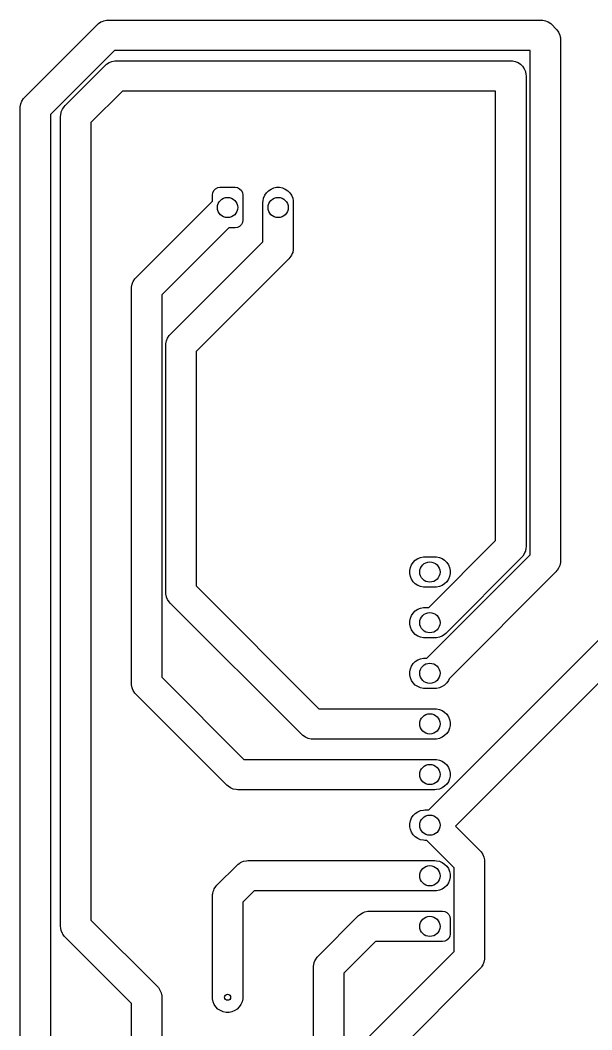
# Model space of a CAD drawing. Header units: inches. Extents: x 2.65 to 7, y -5.19 to -1.64.
# Drawn here: x 2.648 to 3.76, y -3.607 to -1.644 of the extents above; entities that cross this region are included whole.
import ezdxf

# ---------------------------------------------------------------- set-up
doc = ezdxf.new("R2010")
doc.units = ezdxf.units.IN
doc.header["$MEASUREMENT"] = 0
doc.layers.add('B.Cu', color=153, linetype='CONTINUOUS', true_color=0x4d7fc4)

msp = doc.modelspace()

# ---------------------------------------------------------------- linework, layer by layer
at = {"layer": 'B.Cu', "linetype": 'CONTINUOUS'}
for p, q in [((2.8, -1.6504), (2.8048, -1.6472)), ((2.8048, -1.6472), (2.807, -1.6463)), ((2.807, -1.6463), (2.8102, -1.645)), ((2.8102, -1.645), (2.8158, -1.6438)), ((2.8158, -1.6438), (2.8187, -1.6437)), ((2.8187, -1.6437), (3.6614, -1.6437)), ((3.6614, -1.6437), (3.6643, -1.6438)), ((3.6643, -1.6438), (3.67, -1.645)), ((3.67, -1.645), (3.6731, -1.6463)), ((3.6731, -1.6463), (3.6753, -1.6472)), ((3.6753, -1.6472), (3.6801, -1.6504)), ((2.6563, -1.7939), (2.7979, -1.6523)), ((2.7979, -1.6523), (2.8, -1.6504)), ((3.6801, -1.6504), (3.6823, -1.6523)), ((3.6823, -1.6523), (3.6902, -1.6602)), ((3.6902, -1.6602), (3.6921, -1.6624)), ((3.6921, -1.6624), (3.6953, -1.6672)), ((3.6953, -1.6672), (3.6953, -1.6672)), ((3.6953, -1.6672), (3.6975, -1.6725)), ((3.6975, -1.6725), (3.6983, -1.6761)), ((3.6983, -1.6761), (3.6987, -1.6782)), ((3.6987, -1.6782), (3.6988, -1.6811)), ((3.6988, -1.6811), (3.6988, -2.695)), ((2.831, -1.7028), (2.7067, -1.827)), ((3.6398, -1.7028), (2.831, -1.7028)), ((3.6398, -2.6828), (3.6398, -1.7028)), ((2.8159, -1.7291), (2.8207, -1.7259)), ((2.8207, -1.7259), (2.8229, -1.725)), ((2.8229, -1.725), (2.8261, -1.7237)), ((2.8261, -1.7237), (2.8318, -1.7226)), ((2.8318, -1.7226), (2.8346, -1.7224)), ((2.8346, -1.7224), (3.6024, -1.7224)), ((3.6024, -1.7224), (3.6053, -1.7226)), ((3.6053, -1.7226), (3.6109, -1.7237)), ((3.6109, -1.7237), (3.6163, -1.7259)), ((3.6163, -1.7259), (3.6211, -1.7291)), ((2.735, -1.8098), (2.8138, -1.7311)), ((2.8138, -1.7311), (2.8159, -1.7291)), ((3.6211, -1.7291), (3.6252, -1.7332)), ((3.6252, -1.7332), (3.6284, -1.738)), ((3.6284, -1.738), (3.6306, -1.7434)), ((3.6306, -1.7434), (3.6317, -1.7491)), ((3.6317, -1.7491), (3.6319, -1.752)), ((3.6319, -1.752), (3.6319, -2.6673)), ((2.8469, -1.7815), (2.7854, -1.8429)), ((3.5728, -1.7815), (2.8469, -1.7815)), ((3.5728, -2.6551), (3.5728, -1.7815)), ((2.6489, -1.8062), (2.6511, -1.8009)), ((2.6511, -1.8009), (2.6543, -1.7961)), ((2.6511, -1.8009), (2.6511, -1.8009)), ((2.6543, -1.7961), (2.6563, -1.7939)), ((2.6476, -1.8148), (2.6478, -1.8119)), ((2.6476, -3.8976), (2.6476, -1.8148)), ((2.6478, -1.8119), (2.6489, -1.8062)), ((2.7265, -1.8278), (2.7274, -1.8234)), ((2.7274, -1.8234), (2.7276, -1.8221)), ((2.7276, -1.8221), (2.7299, -1.8168)), ((2.7299, -1.8168), (2.7331, -1.812)), ((2.7299, -1.8168), (2.7299, -1.8168)), ((2.7331, -1.812), (2.735, -1.8098)), ((2.7067, -1.827), (2.7067, -3.8854)), ((2.7264, -1.8307), (2.7265, -1.8278)), ((2.7264, -3.4055), (2.7264, -1.8307)), ((2.7854, -1.8429), (2.7854, -3.3933)), ((3.0217, -1.9833), (3.0223, -1.9791)), ((3.0223, -1.9791), (3.0244, -1.9747)), ((3.0244, -1.9747), (3.0278, -1.9713)), ((3.0278, -1.9713), (3.0322, -1.9691)), ((3.0322, -1.9691), (3.0364, -1.9685)), ((3.0364, -1.9685), (3.0659, -1.9685)), ((3.0659, -1.9685), (3.0702, -1.9691)), ((3.0702, -1.9691), (3.0745, -1.9713)), ((3.0745, -1.9713), (3.078, -1.9747)), ((3.078, -1.9747), (3.0801, -1.9791)), ((3.0801, -1.9791), (3.0807, -1.9833)), ((3.1236, -1.9841), (3.1268, -1.9793)), ((3.1268, -1.9793), (3.1309, -1.9752)), ((3.1309, -1.9752), (3.1357, -1.972)), ((3.1357, -1.972), (3.141, -1.9698)), ((3.141, -1.9698), (3.1467, -1.9686)), ((3.1467, -1.9686), (3.1525, -1.9686)), ((3.1525, -1.9686), (3.1582, -1.9698)), ((3.1582, -1.9698), (3.1635, -1.972)), ((3.1635, -1.972), (3.1683, -1.9752)), ((3.1683, -1.9752), (3.1724, -1.9793)), ((3.1724, -1.9793), (3.1756, -1.9841)), ((2.8728, -2.1445), (3.0217, -1.9956)), ((3.0217, -1.9956), (3.0217, -1.9833)), ((3.0807, -1.9833), (3.0807, -2.0325)), ((3.1201, -1.998), (3.1202, -1.9951)), ((3.1201, -2.0079), (3.1201, -1.998)), ((3.1202, -1.9951), (3.1214, -1.9895)), ((3.1214, -1.9895), (3.1236, -1.9841)), ((3.1756, -1.9841), (3.1779, -1.9895)), ((3.1779, -1.9895), (3.179, -1.9951)), ((3.179, -1.9951), (3.1791, -1.998)), ((3.1791, -1.998), (3.1791, -2.0079)), ((3.1201, -2.0744), (3.1201, -2.0079)), ((3.1791, -2.0079), (3.1791, -2.0866)), ((3.078, -2.0411), (3.0745, -2.0445)), ((3.0801, -2.0367), (3.078, -2.0411)), ((3.0807, -2.0325), (3.0801, -2.0367)), ((3.0536, -2.0472), (2.9232, -2.1776)), ((3.0659, -2.0472), (3.0536, -2.0472)), ((3.0702, -2.0466), (3.0659, -2.0472)), ((3.0745, -2.0445), (3.0702, -2.0466)), ((2.9398, -2.2547), (3.1201, -2.0744)), ((3.177, -2.0973), (3.1756, -2.1005)), ((3.1779, -2.0952), (3.177, -2.0973)), ((3.179, -2.0895), (3.1779, -2.0952)), ((3.1791, -2.0866), (3.179, -2.0895)), ((3.1705, -2.1075), (2.9902, -2.2878)), ((3.1724, -2.1053), (3.1705, -2.1075)), ((3.1743, -2.1025), (3.1724, -2.1053)), ((3.1756, -2.1005), (3.1743, -2.1025)), ((2.8643, -2.1625), (2.8654, -2.1568)), ((2.8654, -2.1568), (2.8671, -2.1528)), ((2.8671, -2.1528), (2.8677, -2.1514)), ((2.8677, -2.1514), (2.8709, -2.1466)), ((2.8709, -2.1466), (2.8728, -2.1445)), ((2.8642, -2.1654), (2.8643, -2.1625)), ((2.8642, -2.9331), (2.8642, -2.1654)), ((2.9232, -2.1776), (2.9232, -2.9208)), ((2.9346, -2.2617), (2.9378, -2.2569)), ((2.9378, -2.2569), (2.9398, -2.2547)), ((2.9311, -2.2756), (2.9312, -2.2727)), ((2.9311, -2.7559), (2.9311, -2.2756)), ((2.9312, -2.2727), (2.9319, -2.2695)), ((2.9319, -2.2695), (2.9324, -2.267)), ((2.9324, -2.267), (2.9346, -2.2617)), ((2.9346, -2.2617), (2.9346, -2.2617)), ((2.9902, -2.2878), (2.9902, -2.7437)), ((3.4425, -2.7854), (3.5728, -2.6551)), ((3.6319, -2.6673), (3.6317, -2.6702)), ((3.4211, -2.6905), (3.4265, -2.6883)), ((3.4265, -2.6883), (3.4321, -2.6872)), ((3.4321, -2.6872), (3.435, -2.687)), ((3.435, -2.687), (3.4547, -2.687)), ((3.4387, -2.8839), (3.6398, -2.6828)), ((3.4547, -2.687), (3.4576, -2.6872)), ((3.4576, -2.6872), (3.4633, -2.6883)), ((3.4633, -2.6883), (3.4686, -2.6905)), ((3.6232, -2.6882), (3.4756, -2.8358)), ((3.6252, -2.6861), (3.6232, -2.6882)), ((3.6255, -2.6857), (3.6252, -2.6861)), ((3.6284, -2.6812), (3.6255, -2.6857)), ((3.6297, -2.6781), (3.6284, -2.6812)), ((3.6306, -2.6759), (3.6297, -2.6781)), ((3.6317, -2.6702), (3.6306, -2.6759)), ((3.4057, -2.7136), (3.4068, -2.708)), ((3.4068, -2.708), (3.409, -2.7026)), ((3.409, -2.7026), (3.4122, -2.6978)), ((3.4122, -2.6978), (3.4163, -2.6937)), ((3.4163, -2.6937), (3.4211, -2.6905)), ((3.4425, -3.1791), (3.926, -2.6957)), ((3.4686, -2.6905), (3.4735, -2.6937)), ((3.4735, -2.6937), (3.4775, -2.6978)), ((3.4775, -2.6978), (3.4808, -2.7026)), ((3.4808, -2.7026), (3.483, -2.708)), ((3.483, -2.708), (3.4841, -2.7136)), ((3.6968, -2.7054), (3.6953, -2.709)), ((3.6975, -2.7036), (3.6968, -2.7054)), ((3.6987, -2.6979), (3.6975, -2.7036)), ((3.6988, -2.695), (3.6987, -2.6979)), ((3.4057, -2.7194), (3.4057, -2.7136)), ((3.4068, -2.7251), (3.4057, -2.7194)), ((3.409, -2.7305), (3.4068, -2.7251)), ((3.483, -2.7251), (3.4808, -2.7305)), ((3.6902, -2.7159), (3.4822, -2.9239)), ((3.4841, -2.7194), (3.483, -2.7251)), ((3.4841, -2.7136), (3.4841, -2.7194)), ((3.6921, -2.7138), (3.6902, -2.7159)), ((3.6922, -2.7136), (3.6921, -2.7138)), ((3.6953, -2.709), (3.6922, -2.7136)), ((2.9902, -2.7437), (3.2288, -2.9823)), ((3.4122, -2.7353), (3.409, -2.7305)), ((3.4163, -2.7394), (3.4122, -2.7353)), ((3.4211, -2.7426), (3.4163, -2.7394)), ((3.4265, -2.7448), (3.4211, -2.7426)), ((3.4321, -2.7459), (3.4265, -2.7448)), ((3.435, -2.7461), (3.4321, -2.7459)), ((3.4547, -2.7461), (3.435, -2.7461)), ((3.4576, -2.7459), (3.4547, -2.7461)), ((3.4633, -2.7448), (3.4576, -2.7459)), ((3.4686, -2.7426), (3.4633, -2.7448)), ((3.4735, -2.7394), (3.4686, -2.7426)), ((3.4775, -2.7353), (3.4735, -2.7394)), ((3.4808, -2.7305), (3.4775, -2.7353)), ((3.9591, -2.7461), (3.4946, -3.2105)), ((2.9312, -2.7588), (2.9311, -2.7559)), ((2.9324, -2.7645), (2.9312, -2.7588)), ((2.9326, -2.7651), (2.9324, -2.7645)), ((2.9346, -2.7698), (2.9326, -2.7651)), ((2.9376, -2.7744), (2.9346, -2.7698)), ((2.9378, -2.7746), (2.9376, -2.7744)), ((2.9398, -2.7768), (2.9378, -2.7746)), ((3.1957, -3.0327), (2.9398, -2.7768)), ((3.4211, -2.7889), (3.4265, -2.7867)), ((3.4265, -2.7867), (3.4321, -2.7856)), ((3.4321, -2.7856), (3.435, -2.7854)), ((3.435, -2.7854), (3.4425, -2.7854)), ((3.4057, -2.8121), (3.4068, -2.8064)), ((3.4068, -2.8064), (3.409, -2.801)), ((3.409, -2.801), (3.4122, -2.7962)), ((3.4122, -2.7962), (3.4163, -2.7921)), ((3.4163, -2.7921), (3.4211, -2.7889)), ((3.4057, -2.8179), (3.4057, -2.8121)), ((3.4068, -2.8235), (3.4057, -2.8179)), ((3.409, -2.8289), (3.4068, -2.8235)), ((3.4122, -2.8337), (3.409, -2.8289)), ((3.4163, -2.8378), (3.4122, -2.8337)), ((3.4211, -2.841), (3.4163, -2.8378)), ((3.4265, -2.8432), (3.4211, -2.841)), ((3.4321, -2.8443), (3.4265, -2.8432)), ((3.435, -2.8445), (3.4321, -2.8443)), ((3.4449, -2.8445), (3.435, -2.8445)), ((3.4547, -2.8445), (3.4449, -2.8445)), ((3.4576, -2.8443), (3.4547, -2.8445)), ((3.4633, -2.8432), (3.4576, -2.8443)), ((3.4679, -2.8413), (3.4633, -2.8432)), ((3.4686, -2.841), (3.4679, -2.8413)), ((3.4735, -2.8378), (3.4686, -2.841)), ((3.4756, -2.8358), (3.4735, -2.8378)), ((3.4211, -2.8873), (3.4265, -2.8851)), ((3.4265, -2.8851), (3.4321, -2.884)), ((3.4321, -2.884), (3.435, -2.8839)), ((3.435, -2.8839), (3.4387, -2.8839)), ((3.4057, -2.9105), (3.4068, -2.9048)), ((3.4068, -2.9048), (3.409, -2.8995)), ((3.409, -2.8995), (3.4122, -2.8947)), ((3.4122, -2.8947), (3.4163, -2.8906)), ((3.4163, -2.8906), (3.4211, -2.8873)), ((2.9232, -2.9208), (3.0831, -3.0807)), ((3.4057, -2.9163), (3.4057, -2.9105)), ((3.4068, -2.922), (3.4057, -2.9163)), ((3.409, -2.9273), (3.4068, -2.922)), ((3.4822, -2.9239), (3.4808, -2.9273)), ((2.8643, -2.936), (2.8642, -2.9331)), ((2.8654, -2.9416), (2.8643, -2.936)), ((2.8662, -2.9435), (2.8654, -2.9416)), ((2.8677, -2.947), (2.8662, -2.9435)), ((3.4122, -2.9321), (3.409, -2.9273)), ((3.4163, -2.9362), (3.4122, -2.9321)), ((3.4211, -2.9394), (3.4163, -2.9362)), ((3.4265, -2.9416), (3.4211, -2.9394)), ((3.4321, -2.9428), (3.4265, -2.9416)), ((3.435, -2.9429), (3.4321, -2.9428)), ((3.4449, -2.9429), (3.435, -2.9429)), ((3.451, -2.9429), (3.4449, -2.9429)), ((3.4547, -2.9429), (3.451, -2.9429)), ((3.4576, -2.9428), (3.4547, -2.9429)), ((3.4633, -2.9416), (3.4576, -2.9428)), ((3.4686, -2.9394), (3.4633, -2.9416)), ((3.4735, -2.9362), (3.4686, -2.9394)), ((3.4775, -2.9321), (3.4735, -2.9362)), ((3.4808, -2.9273), (3.4775, -2.9321)), ((2.8709, -2.9518), (2.8677, -2.947)), ((2.8728, -2.9539), (2.8709, -2.9518)), ((3.05, -3.1311), (2.8728, -2.9539)), ((3.2288, -2.9823), (3.4449, -2.9823)), ((3.4449, -2.9823), (3.4547, -2.9823)), ((3.4547, -2.9823), (3.4576, -2.9824)), ((3.4576, -2.9824), (3.4633, -2.9836)), ((3.4633, -2.9836), (3.4686, -2.9858)), ((3.4686, -2.9858), (3.4735, -2.989)), ((3.4735, -2.989), (3.4775, -2.9931)), ((3.4775, -2.9931), (3.4808, -2.9979)), ((3.4808, -2.9979), (3.483, -3.0032)), ((3.483, -3.0204), (3.4808, -3.0257)), ((3.483, -3.0032), (3.4841, -3.0089)), ((3.4841, -3.0147), (3.483, -3.0204)), ((3.4841, -3.0089), (3.4841, -3.0147)), ((3.1978, -3.0346), (3.1957, -3.0327)), ((3.2026, -3.0379), (3.1978, -3.0346)), ((3.208, -3.0401), (3.2026, -3.0379)), ((3.2136, -3.0412), (3.208, -3.0401)), ((3.2165, -3.0413), (3.2136, -3.0412)), ((3.435, -3.0413), (3.2165, -3.0413)), ((3.4547, -3.0413), (3.435, -3.0413)), ((3.4576, -3.0412), (3.4547, -3.0413)), ((3.4633, -3.0401), (3.4576, -3.0412)), ((3.4686, -3.0379), (3.4633, -3.0401)), ((3.4735, -3.0346), (3.4686, -3.0379)), ((3.4775, -3.0305), (3.4735, -3.0346)), ((3.4808, -3.0257), (3.4775, -3.0305)), ((3.0831, -3.0807), (3.4449, -3.0807)), ((3.4449, -3.0807), (3.4547, -3.0807)), ((3.4547, -3.0807), (3.4576, -3.0809)), ((3.4576, -3.0809), (3.4633, -3.082)), ((3.4633, -3.082), (3.4686, -3.0842)), ((3.4686, -3.0842), (3.4735, -3.0874)), ((3.4735, -3.0874), (3.4775, -3.0915)), ((3.4775, -3.0915), (3.4808, -3.0963)), ((3.4808, -3.0963), (3.483, -3.1017)), ((3.483, -3.1188), (3.4808, -3.1242)), ((3.483, -3.1017), (3.4841, -3.1073)), ((3.4841, -3.1131), (3.483, -3.1188)), ((3.4841, -3.1073), (3.4841, -3.1131)), ((3.0521, -3.1331), (3.05, -3.1311)), ((3.0569, -3.1363), (3.0521, -3.1331)), ((3.0592, -3.1372), (3.0569, -3.1363)), ((3.0623, -3.1385), (3.0592, -3.1372)), ((3.068, -3.1396), (3.0623, -3.1385)), ((3.0709, -3.1398), (3.068, -3.1396)), ((3.435, -3.1398), (3.0709, -3.1398)), ((3.4547, -3.1398), (3.435, -3.1398)), ((3.4576, -3.1396), (3.4547, -3.1398)), ((3.4633, -3.1385), (3.4576, -3.1396)), ((3.4686, -3.1363), (3.4633, -3.1385)), ((3.4735, -3.1331), (3.4686, -3.1363)), ((3.4775, -3.129), (3.4735, -3.1331)), ((3.4808, -3.1242), (3.4775, -3.129)), ((3.4265, -3.1804), (3.4321, -3.1793)), ((3.4321, -3.1793), (3.435, -3.1791)), ((3.435, -3.1791), (3.4425, -3.1791)), ((3.4068, -3.2001), (3.409, -3.1947)), ((3.409, -3.1947), (3.4122, -3.1899)), ((3.4122, -3.1899), (3.4163, -3.1858)), ((3.4163, -3.1858), (3.4211, -3.1826)), ((3.4211, -3.1826), (3.4265, -3.1804)), ((3.4057, -3.2058), (3.4068, -3.2001)), ((3.4057, -3.2116), (3.4057, -3.2058)), ((3.4068, -3.2172), (3.4057, -3.2116)), ((3.409, -3.2226), (3.4068, -3.2172)), ((3.4946, -3.2105), (3.5425, -3.2585)), ((3.4122, -3.2274), (3.409, -3.2226)), ((3.4163, -3.2315), (3.4122, -3.2274)), ((3.4211, -3.2347), (3.4163, -3.2315)), ((3.4265, -3.2369), (3.4211, -3.2347)), ((3.4321, -3.238), (3.4265, -3.2369)), ((3.435, -3.2382), (3.4321, -3.238)), ((3.4387, -3.2382), (3.435, -3.2382)), ((3.4921, -3.2916), (3.4387, -3.2382)), ((3.082, -3.2788), (3.0877, -3.2777)), ((3.0877, -3.2777), (3.0906, -3.2776)), ((3.0906, -3.2776), (3.4449, -3.2776)), ((3.4449, -3.2776), (3.4547, -3.2776)), ((3.4547, -3.2776), (3.4576, -3.2777)), ((3.4576, -3.2777), (3.4633, -3.2788)), ((3.5425, -3.2585), (3.5445, -3.2606)), ((3.5445, -3.2606), (3.5477, -3.2654)), ((3.5477, -3.2654), (3.5477, -3.2654)), ((3.5477, -3.2654), (3.5499, -3.2708)), ((3.5499, -3.2708), (3.551, -3.2761)), ((3.551, -3.2761), (3.551, -3.2765)), ((3.551, -3.2765), (3.5512, -3.2794)), ((3.0303, -3.3256), (3.0697, -3.2862)), ((3.0697, -3.2862), (3.0718, -3.2843)), ((3.0718, -3.2843), (3.0748, -3.2823)), ((3.0748, -3.2823), (3.0766, -3.281)), ((3.0766, -3.281), (3.0788, -3.2801)), ((3.0788, -3.2801), (3.082, -3.2788)), ((3.4633, -3.2788), (3.4686, -3.281)), ((3.4686, -3.281), (3.4735, -3.2843)), ((3.4735, -3.2843), (3.4775, -3.2884)), ((3.4775, -3.2884), (3.4808, -3.2932)), ((3.4808, -3.2932), (3.483, -3.2985)), ((3.4921, -3.4543), (3.4921, -3.2916)), ((3.5512, -3.2794), (3.5512, -3.4665)), ((3.483, -3.3157), (3.4808, -3.321)), ((3.483, -3.2985), (3.4841, -3.3042)), ((3.4841, -3.31), (3.483, -3.3157)), ((3.4841, -3.3042), (3.4841, -3.31)), ((3.0229, -3.3379), (3.0242, -3.3348)), ((3.0242, -3.3348), (3.0251, -3.3325)), ((3.0251, -3.3325), (3.0284, -3.3277)), ((3.0284, -3.3277), (3.0303, -3.3256)), ((3.1028, -3.3366), (3.0807, -3.3587)), ((3.435, -3.3366), (3.1028, -3.3366)), ((3.4547, -3.3366), (3.435, -3.3366)), ((3.4576, -3.3365), (3.4547, -3.3366)), ((3.4633, -3.3353), (3.4576, -3.3365)), ((3.4686, -3.3331), (3.4633, -3.3353)), ((3.4735, -3.3299), (3.4686, -3.3331)), ((3.4775, -3.3258), (3.4735, -3.3299)), ((3.4808, -3.321), (3.4775, -3.3258)), ((3.0217, -3.3465), (3.0218, -3.3436)), ((3.0217, -3.5433), (3.0217, -3.3465)), ((3.0218, -3.3436), (3.0222, -3.3413)), ((3.0222, -3.3413), (3.0229, -3.3379)), ((3.0807, -3.3587), (3.0807, -3.5433)), ((3.3239, -3.3761), (3.3268, -3.376)), ((3.3268, -3.376), (3.4449, -3.376)), ((3.4449, -3.376), (3.4695, -3.376)), ((3.4695, -3.376), (3.4737, -3.3766)), ((2.7854, -3.3933), (2.9146, -3.5224)), ((3.2272, -3.4634), (3.3059, -3.3846)), ((3.3059, -3.3846), (3.308, -3.3827)), ((3.308, -3.3827), (3.3129, -3.3795)), ((3.3129, -3.3795), (3.3151, -3.3786)), ((3.3151, -3.3786), (3.3182, -3.3773)), ((3.3182, -3.3773), (3.3239, -3.3761)), ((3.4737, -3.3766), (3.4781, -3.3787)), ((3.4781, -3.3787), (3.4815, -3.3822)), ((3.4815, -3.3822), (3.4836, -3.3865)), ((3.4836, -3.3865), (3.4843, -3.3907)), ((3.4843, -3.3907), (3.4843, -3.4203)), ((2.7265, -3.4084), (2.7264, -3.4055)), ((2.7276, -3.4141), (2.7265, -3.4084)), ((2.7278, -3.4145), (2.7276, -3.4141)), ((2.7299, -3.4194), (2.7278, -3.4145)), ((2.7304, -3.4203), (2.7299, -3.4194)), ((2.7331, -3.4242), (2.7304, -3.4203)), ((2.735, -3.4264), (2.7331, -3.4242)), ((2.8642, -3.5555), (2.735, -3.4264)), ((3.4737, -3.4344), (3.4695, -3.435)), ((3.4781, -3.4323), (3.4737, -3.4344)), ((3.4815, -3.4289), (3.4781, -3.4323)), ((3.4836, -3.4245), (3.4815, -3.4289)), ((3.4843, -3.4203), (3.4836, -3.4245)), ((3.339, -3.435), (3.2776, -3.4965)), ((3.3256, -3.6209), (3.4921, -3.4543)), ((3.4203, -3.435), (3.339, -3.435)), ((3.4695, -3.435), (3.4203, -3.435)), ((3.2198, -3.4757), (3.2211, -3.4725)), ((3.2211, -3.4725), (3.222, -3.4703)), ((3.222, -3.4703), (3.2252, -3.4655)), ((3.2252, -3.4655), (3.2272, -3.4634)), ((3.551, -3.4694), (3.5499, -3.4751)), ((3.5512, -3.4665), (3.551, -3.4694)), ((3.2185, -3.4843), (3.2186, -3.4814)), ((3.2185, -3.9051), (3.2185, -3.4843)), ((3.2186, -3.4814), (3.2188, -3.4805)), ((3.2188, -3.4805), (3.2198, -3.4757)), ((3.5425, -3.4874), (3.376, -3.654)), ((3.5445, -3.4853), (3.5425, -3.4874)), ((3.5452, -3.4843), (3.5445, -3.4853)), ((3.5477, -3.4805), (3.5452, -3.4843)), ((3.5499, -3.4751), (3.5477, -3.4805)), ((3.2776, -3.4965), (3.2776, -3.9173)), ((2.9146, -3.5224), (2.9165, -3.5246)), ((2.9165, -3.5246), (2.9181, -3.527)), ((2.9181, -3.527), (2.9197, -3.5294)), ((2.9197, -3.5294), (2.922, -3.5347)), ((2.922, -3.5347), (2.9231, -3.5404)), ((2.9231, -3.5404), (2.9232, -3.5433)), ((2.9232, -3.5433), (2.9232, -3.7549)), ((3.0218, -3.5462), (3.0217, -3.5433)), ((3.0229, -3.5519), (3.0218, -3.5462)), ((3.0251, -3.5572), (3.0229, -3.5519)), ((3.0794, -3.5519), (3.0772, -3.5572)), ((3.0806, -3.5462), (3.0794, -3.5519)), ((3.0807, -3.5433), (3.0806, -3.5462)), ((2.8642, -3.7549), (2.8642, -3.5555)), ((3.0284, -3.562), (3.0251, -3.5572)), ((3.0324, -3.5661), (3.0284, -3.562)), ((3.0373, -3.5693), (3.0324, -3.5661)), ((3.0426, -3.5716), (3.0373, -3.5693)), ((3.0483, -3.5727), (3.0426, -3.5716)), ((3.0598, -3.5716), (3.0541, -3.5727)), ((3.0651, -3.5693), (3.0598, -3.5716)), ((3.0699, -3.5661), (3.0651, -3.5693)), ((3.074, -3.562), (3.0699, -3.5661)), ((3.0772, -3.5572), (3.074, -3.562)), ((3.0541, -3.5727), (3.0483, -3.5727))]:
    msp.add_line(p, q, dxfattribs=at)
at = {"layer": 'B.Cu'}
for centre, radius in [((3.0512, -2.0079), 0.0197), ((3.0512, -2.0079), 0.0197), ((3.1496, -2.0079), 0.0197), ((3.1496, -2.0079), 0.0197), ((3.4449, -2.7165), 0.0197), ((3.4449, -2.7165), 0.0197), ((3.4449, -2.815), 0.0197), ((3.4449, -2.815), 0.0197), ((3.4449, -2.9134), 0.0197), ((3.4449, -2.9134), 0.0197), ((3.4449, -3.0118), 0.0197), ((3.4449, -3.0118), 0.0197), ((3.4449, -3.1102), 0.0197), ((3.4449, -3.1102), 0.0197), ((3.4449, -3.2087), 0.0197), ((3.4449, -3.2087), 0.0197), ((3.4449, -3.3071), 0.0197), ((3.4449, -3.3071), 0.0197), ((3.4449, -3.4055), 0.0197), ((3.4449, -3.4055), 0.0197), ((3.0512, -3.5433), 0.00591), ((3.0512, -3.5433), 0.00591)]:
    msp.add_circle(centre, radius, dxfattribs=at)

doc.saveas('drawing.dxf')
